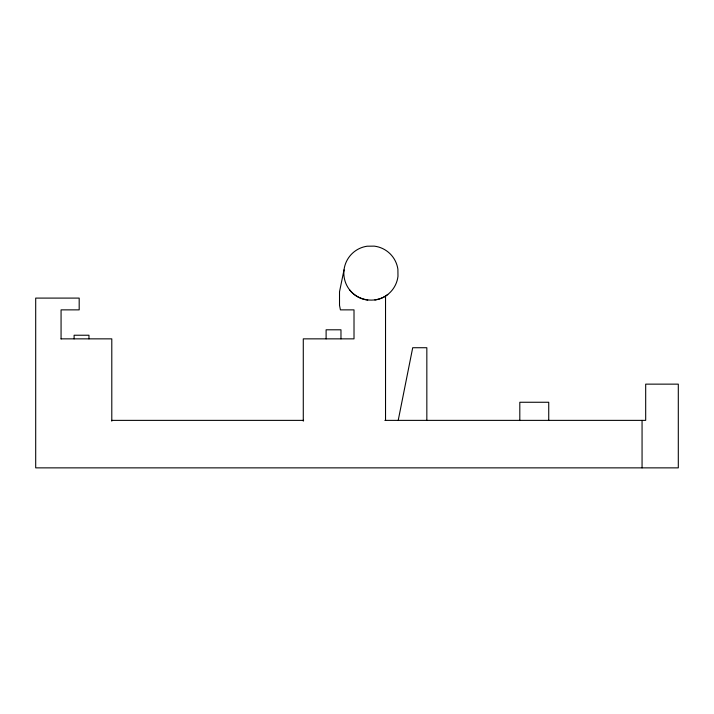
<?xml version="1.0" encoding="UTF-8"?>
<svg xmlns="http://www.w3.org/2000/svg" width="714" height="714" viewBox="0 0 714 714"><rect width="100%" height="100%" fill="white"/><g stroke="black" fill="none" stroke-linecap="round" stroke-linejoin="round"><path stroke-width="1.07" d="M398.216 420.376L412.71 347.727L426.838 347.727L426.838 420.376M344.014 269.892L339.516 291.749L339.516 305.333L340.426 309.867L354.01 309.867L354.01 338.855L303.28 338.855L303.28 421.153M387.8 294.471C376.421 303.539 358.553 301.406 349.637 289.911M61.065 338.855L111.795 338.855L111.795 421.153M111.795 420.376L303.637 420.376M384.864 420.376L645.688 420.376L645.688 384.141L678.3 384.141L678.3 467.866L35.7 467.866L35.7 298.095L79.183 298.095L79.183 309.867L61.065 309.867L61.065 338.989M642.064 420.376L642.064 467.866M548.736 420.376L548.736 402.259L519.81 402.259L519.81 420.376M385.533 295.819L385.533 420.376M340.971 338.855L340.971 329.797L326.111 329.797L326.111 338.855M88.964 338.855L88.964 335.232L74.104 335.232L74.104 338.855M374.868 300.014A27.177 27.177 0 0 0 397.975 276.336L397.894 269.24A27.177 27.177 0 0 0 374.216 246.134L367.121 246.214A27.177 27.177 0 0 0 367.772 300.094"/></g></svg>
